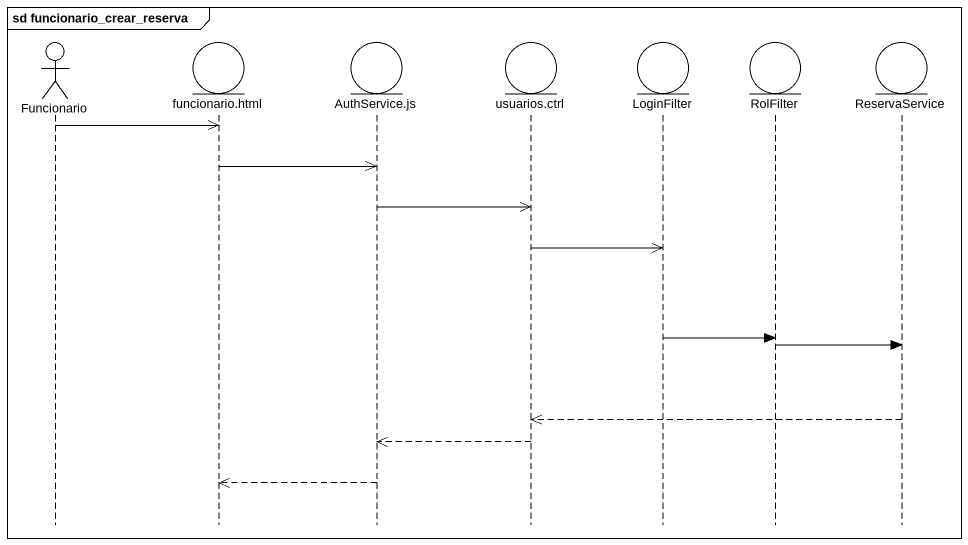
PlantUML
@startuml
mainframe sd funcionario_crear_reserva
hide footbox
actor Funcionario
entity "funcionario.html" as funcionario_html
entity "AuthService.js" as AuthService_js
entity "usuarios.ctrl" as usuarios_ctrl
entity LoginFilter
entity RolFilter
entity ReservaService

Funcionario ->> funcionario_html
funcionario_html ->> AuthService_js
AuthService_js ->> usuarios_ctrl
usuarios_ctrl ->> LoginFilter
LoginFilter -> RolFilter
RolFilter -> ReservaService
ReservaService -->> usuarios_ctrl
usuarios_ctrl -->> AuthService_js
AuthService_js -->> funcionario_html
@enduml
